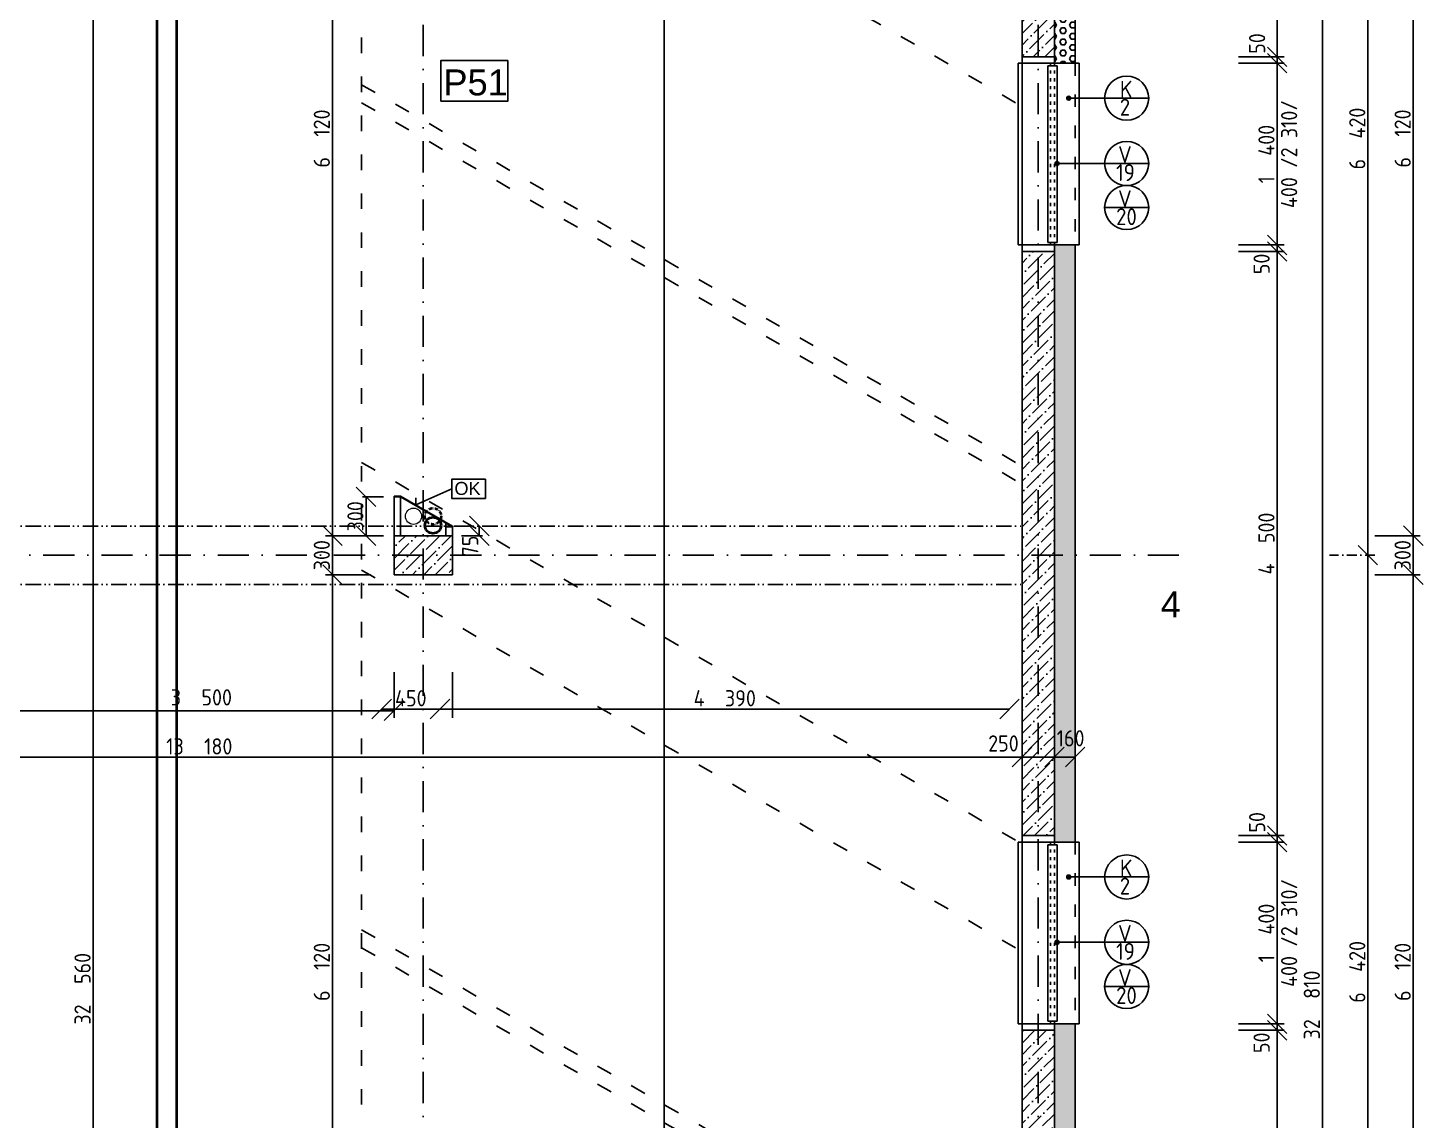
# Model space of a CAD drawing. Extents: x 4511820 to 5180432, y -1526536 to -944957.
# Drawn here: x 5033009 to 5043762, y -1416290 to -1407876 of the extents above; entities that cross this region are included whole.
import ezdxf

# ---------------------------------------------------------------- set-up
doc = ezdxf.new("R2010")
doc.units = 0
doc.header["$MEASUREMENT"] = 0
for name, pattern in [('ACAD_ISO03W100', [30, 12, -18]), ('ACAD_ISO12W100', [22, 12, -3, 0.5, -3, 0.5, -3]), ('BODKOCIARKOVANA_3', [5.6, 3, -1.3, 0, -1.3])]:
    doc.linetypes.add(name, pattern=pattern)
doc.layers.get('0').update_dxf_attribs({"linetype": 'CONTINUOUS'})
doc.layers.get('Defpoints').update_dxf_attribs({"color": 61, "linetype": 'CONTINUOUS'})
for name, color, linetype in [('KÓTY', 4, 'CONTINUOUS'), ('MÚRY', 1, 'CONTINUOUS'), ('OKNÁ', 143, 'CONTINUOUS'), ('osi', 253, 'CONTINUOUS'), ('Plochy', 41, 'CONTINUOUS'), ('POPIS', 7, 'CONTINUOUS'), ('POZEMOK', 7, 'CONTINUOUS'), ('TENKÁ', 7, 'CONTINUOUS'), ('ŠRAFY', 82, 'CONTINUOUS')]:
    doc.layers.add(name, color=color, linetype=linetype)
doc.layers.add('zz-kanal-daždová', color=136, linetype='CONTINUOUS', lineweight=40)
doc.layers.add('zz-kanal-splaskova', color=37, linetype='CONTINUOUS', lineweight=18)
doc.styles.add('ARIAL', font='arial.ttf')
doc.styles.add('styl1', font='arial.ttf')
doc.styles.add('Style-Arial', font='arial.ttf')
doc.styles.add('STYLE1', font='isocp.shx')
doc.dimstyles.new('STANDARD-50', dxfattribs={"dimtxt": 125, "dimasz": 150, "dimexe": 10, "dimexo": 200, "dimgap": 20, "dimtad": 1, "dimdsep": 46, "dimlunit": 6, "dimtxsty": 'STYLE1', "dimblk1": 'OBLIQUE', "dimblk2": 'OBLIQUE', "dimsah": 1, "dimcen": 2.5, "dimse1": 1, "dimse2": 1, "dimadec": 0, "dimazin": 0, "dimtfac": 1, "dimtmove": 1, "dimatfit": 3, "dimldrblk": 'OBLIQUE', "dimfxl": 1, "dimtolj": 1, "dimtzin": 0, "dimarcsym": 0})
pattern_1 = [(45, (584112, 0), (33.1456304, 121.533978), [156.25, -31.25, 0, -31.25])]
pattern_2 = [(0, (9e-09, -175781), (0, 43.3012702), [25, -50]), (120, (9e-09, -175781), (-37.5, -21.6506351), [25, -50]), (60, (25, -175781), (-37.5, 21.6506351), [25, -50])]

# ---------------------------------------------------------------- blocks, each defined once
blk = doc.blocks.new('_OBLIQUE')
at = {"color": 0, "linetype": 'ByBlock'}
blk.add_line((-0.5, -0.5), (0.5, 0.5), dxfattribs=at)
blk = doc.blocks.new('*D13439')
at = {"layer": 'Defpoints', "color": 0}
for p in [(5041881, -1405518), (5041881, -1411938), (5043337, -1411938)]:
    blk.add_point(p, dxfattribs=at)
at = {"layer": 'KÓTY', "color": 0, "lineweight": -2}
blk.add_line((5043337, -1405518), (5043337, -1411938), dxfattribs=at)
at = {"layer": 'KÓTY', "color": 0, "linetype": 'ByBlock', "lineweight": -2, "xscale": 150, "yscale": 150, "zscale": 150}
for p, rotation in [((5043337, -1405518), 90), ((5043337, -1411938), 270)]:
    blk.add_blockref('_OBLIQUE', p, dxfattribs=dict(at, rotation=rotation))
at = {"layer": 'KÓTY', "color": 0, "insert": (5043255, -1408728), "char_height": 125, "attachment_point": 5, "rotation": 90, "style": 'STYLE1'}
blk.add_mtext('\\A1;6ﾠ420', dxfattribs=at)
blk = doc.blocks.new('*D13440')
at = {"layer": 'Defpoints', "color": 0}
for p in [(5041881, -1411938), (5041881, -1418358), (5043337, -1418358)]:
    blk.add_point(p, dxfattribs=at)
at = {"layer": 'KÓTY', "color": 0, "lineweight": -2}
blk.add_line((5043337, -1411938), (5043337, -1418358), dxfattribs=at)
at = {"layer": 'KÓTY', "color": 0, "linetype": 'ByBlock', "lineweight": -2, "xscale": 150, "yscale": 150, "zscale": 150}
for p, rotation in [((5043337, -1411938), 90), ((5043337, -1418358), 270)]:
    blk.add_blockref('_OBLIQUE', p, dxfattribs=dict(at, rotation=rotation))
at = {"layer": 'KÓTY', "color": 0, "insert": (5043255, -1415148), "char_height": 125, "attachment_point": 5, "rotation": 90, "style": 'STYLE1'}
blk.add_mtext('\\A1;6ﾠ420', dxfattribs=at)
blk = doc.blocks.new('*D13444')
at = {"layer": 'Defpoints', "color": 0}
for p in [(5040921, -1398998), (5040921, -1431808), (5042987, -1431808)]:
    blk.add_point(p, dxfattribs=at)
at = {"layer": 'KÓTY', "color": 0, "lineweight": -2}
blk.add_line((5042987, -1398998), (5042987, -1431808), dxfattribs=at)
at = {"layer": 'KÓTY', "color": 0, "linetype": 'ByBlock', "lineweight": -2, "xscale": 150, "yscale": 150, "zscale": 150}
for p, rotation in [((5042987, -1398998), 90), ((5042987, -1431808), 270)]:
    blk.add_blockref('_OBLIQUE', p, dxfattribs=dict(at, rotation=rotation))
at = {"layer": 'KÓTY', "color": 0, "insert": (5042905, -1415403), "char_height": 125, "attachment_point": 5, "rotation": 90, "style": 'STYLE1'}
blk.add_mtext('\\A1;32ﾠ810', dxfattribs=at)
blk = doc.blocks.new('*D13446')
at = {"layer": 'Defpoints', "color": 0}
for p in [(5040541, -1405668), (5040541, -1411788), (5043687, -1411788)]:
    blk.add_point(p, dxfattribs=at)
at = {"layer": 'KÓTY', "color": 0, "lineweight": -2}
blk.add_line((5043687, -1405668), (5043687, -1411788), dxfattribs=at)
at = {"layer": 'KÓTY', "color": 0, "linetype": 'ByBlock', "lineweight": -2, "xscale": 150, "yscale": 150, "zscale": 150}
for p, rotation in [((5043687, -1405668), 90), ((5043687, -1411788), 270)]:
    blk.add_blockref('_OBLIQUE', p, dxfattribs=dict(at, rotation=rotation))
at = {"layer": 'KÓTY', "color": 0, "insert": (5043605, -1408728), "char_height": 125, "attachment_point": 5, "rotation": 90, "style": 'STYLE1'}
blk.add_mtext('\\A1;6ﾠ120', dxfattribs=at)
blk = doc.blocks.new('*D13447')
at = {"layer": 'Defpoints', "color": 0}
for p in [(5040541, -1411788), (5040541, -1412088), (5043687, -1412088)]:
    blk.add_point(p, dxfattribs=at)
at = {"layer": 'KÓTY', "color": 0, "lineweight": -2}
blk.add_line((5043687, -1411788), (5043687, -1412088), dxfattribs=at)
at = {"layer": 'KÓTY', "color": 0, "linetype": 'ByBlock', "lineweight": -2, "xscale": 150, "yscale": 150, "zscale": 150}
for p, rotation in [((5043687, -1411788), 90), ((5043687, -1412088), 270)]:
    blk.add_blockref('_OBLIQUE', p, dxfattribs=dict(at, rotation=rotation))
at = {"layer": 'KÓTY', "color": 0, "insert": (5043605, -1411938), "char_height": 125, "attachment_point": 5, "rotation": 90, "style": 'STYLE1'}
blk.add_mtext('\\A1;300', dxfattribs=at)
blk = doc.blocks.new('*D13448')
at = {"layer": 'Defpoints', "color": 0}
for p in [(5040541, -1412088), (5040541, -1418208), (5043687, -1418208)]:
    blk.add_point(p, dxfattribs=at)
at = {"layer": 'KÓTY', "color": 0, "lineweight": -2}
blk.add_line((5043687, -1412088), (5043687, -1418208), dxfattribs=at)
at = {"layer": 'KÓTY', "color": 0, "linetype": 'ByBlock', "lineweight": -2, "xscale": 150, "yscale": 150, "zscale": 150}
for p, rotation in [((5043687, -1412088), 90), ((5043687, -1418208), 270)]:
    blk.add_blockref('_OBLIQUE', p, dxfattribs=dict(at, rotation=rotation))
at = {"layer": 'KÓTY', "color": 0, "insert": (5043605, -1415148), "char_height": 125, "attachment_point": 5, "rotation": 90, "style": 'STYLE1'}
blk.add_mtext('\\A1;6ﾠ120', dxfattribs=at)
blk = doc.blocks.new('*D13457')
at = {"layer": 'Defpoints', "color": 0}
for p in [(5040921, -1415598), (5042637, -1415598), (5040921, -1420098)]:
    blk.add_point(p, dxfattribs=at)
at = {"layer": 'KÓTY', "color": 0, "lineweight": -2}
blk.add_line((5042637, -1420098), (5042637, -1415598), dxfattribs=at)
at = {"layer": 'KÓTY', "color": 0, "linetype": 'ByBlock', "lineweight": -2, "xscale": 150, "yscale": 150, "zscale": 150}
for p, rotation in [((5042637, -1415598), 90), ((5042637, -1420098), 270)]:
    blk.add_blockref('_OBLIQUE', p, dxfattribs=dict(at, rotation=rotation))
at = {"layer": 'KÓTY', "color": 0, "insert": (5042555, -1417848), "char_height": 125, "attachment_point": 5, "rotation": 90, "style": 'STYLE1'}
blk.add_mtext('\\A1;4ﾠ500', dxfattribs=at)
blk = doc.blocks.new('*D13458')
at = {"layer": 'Defpoints', "color": 0}
for p in [(5040921, -1414148), (5042637, -1414148), (5040921, -1415548)]:
    blk.add_point(p, dxfattribs=at)
at = {"layer": 'KÓTY', "color": 0, "lineweight": -2}
blk.add_line((5042637, -1415548), (5042637, -1414148), dxfattribs=at)
at = {"layer": 'KÓTY', "color": 0, "linetype": 'ByBlock', "lineweight": -2, "xscale": 150, "yscale": 150, "zscale": 150}
for p, rotation in [((5042637, -1414148), 90), ((5042637, -1415548), 270)]:
    blk.add_blockref('_OBLIQUE', p, dxfattribs=dict(at, rotation=rotation))
at = {"layer": 'KÓTY', "color": 0, "insert": (5042555, -1414848), "char_height": 125, "attachment_point": 5, "rotation": 90, "style": 'STYLE1'}
blk.add_mtext('\\A1;1ﾠ400', dxfattribs=at)
blk = doc.blocks.new('*D13459')
at = {"layer": 'Defpoints', "color": 0}
for p in [(5040921, -1409598), (5042637, -1409598), (5040921, -1414098)]:
    blk.add_point(p, dxfattribs=at)
at = {"layer": 'KÓTY', "color": 0, "lineweight": -2}
blk.add_line((5042637, -1414098), (5042637, -1409598), dxfattribs=at)
at = {"layer": 'KÓTY', "color": 0, "linetype": 'ByBlock', "lineweight": -2, "xscale": 150, "yscale": 150, "zscale": 150}
for p, rotation in [((5042637, -1409598), 90), ((5042637, -1414098), 270)]:
    blk.add_blockref('_OBLIQUE', p, dxfattribs=dict(at, rotation=rotation))
at = {"layer": 'KÓTY', "color": 0, "insert": (5042555, -1411848), "char_height": 125, "attachment_point": 5, "rotation": 90, "style": 'STYLE1'}
blk.add_mtext('\\A1;4ﾠ500', dxfattribs=at)
blk = doc.blocks.new('*D13460')
at = {"layer": 'Defpoints', "color": 0}
for p in [(5040921, -1408148), (5042637, -1408148), (5040921, -1409548)]:
    blk.add_point(p, dxfattribs=at)
at = {"layer": 'KÓTY', "color": 0, "lineweight": -2}
blk.add_line((5042637, -1409548), (5042637, -1408148), dxfattribs=at)
at = {"layer": 'KÓTY', "color": 0, "linetype": 'ByBlock', "lineweight": -2, "xscale": 150, "yscale": 150, "zscale": 150}
for p, rotation in [((5042637, -1408148), 90), ((5042637, -1409548), 270)]:
    blk.add_blockref('_OBLIQUE', p, dxfattribs=dict(at, rotation=rotation))
at = {"layer": 'KÓTY', "color": 0, "insert": (5042555, -1408848), "char_height": 125, "attachment_point": 5, "rotation": 90, "style": 'STYLE1'}
blk.add_mtext('\\A1;1ﾠ400', dxfattribs=at)
blk = doc.blocks.new('*D13461')
at = {"layer": 'Defpoints', "color": 0}
for p in [(5040921, -1405368), (5042637, -1405368), (5040921, -1408098)]:
    blk.add_point(p, dxfattribs=at)
at = {"layer": 'KÓTY', "color": 0, "lineweight": -2}
blk.add_line((5042637, -1408098), (5042637, -1405368), dxfattribs=at)
at = {"layer": 'KÓTY', "color": 0, "linetype": 'ByBlock', "lineweight": -2, "xscale": 150, "yscale": 150, "zscale": 150}
for p, rotation in [((5042637, -1405368), 90), ((5042637, -1408098), 270)]:
    blk.add_blockref('_OBLIQUE', p, dxfattribs=dict(at, rotation=rotation))
at = {"layer": 'KÓTY', "color": 0, "insert": (5042555, -1406733), "char_height": 125, "attachment_point": 5, "rotation": 90, "style": 'STYLE1'}
blk.add_mtext('\\A1;2ﾠ730', dxfattribs=at)
blk = doc.blocks.new('*D13466')
at = {"layer": 'Defpoints', "color": 0}
for p in [(5040921, -1408098), (5040921, -1408148), (5042637, -1408148)]:
    blk.add_point(p, dxfattribs=at)
at = {"layer": 'KÓTY', "color": 0, "lineweight": -2}
blk.add_line((5042637, -1408098), (5042637, -1408148), dxfattribs=at)
at = {"layer": 'KÓTY', "color": 0, "linetype": 'ByBlock', "lineweight": -2, "xscale": 150, "yscale": 150, "zscale": 150}
for p, rotation in [((5042637, -1408098), 90), ((5042637, -1408148), 270)]:
    blk.add_blockref('_OBLIQUE', p, dxfattribs=dict(at, rotation=rotation))
at = {"layer": 'KÓTY', "color": 0, "insert": (5042483, -1407996), "char_height": 125, "attachment_point": 5, "rotation": 90, "style": 'STYLE1'}
blk.add_mtext('\\A1;50', dxfattribs=at)
blk = doc.blocks.new('*D13467')
at = {"layer": 'Defpoints', "color": 0}
for p in [(5040921, -1409548), (5040921, -1409598), (5042637, -1409598)]:
    blk.add_point(p, dxfattribs=at)
at = {"layer": 'KÓTY', "color": 0, "lineweight": -2}
blk.add_line((5042637, -1409548), (5042637, -1409598), dxfattribs=at)
at = {"layer": 'KÓTY', "color": 0, "linetype": 'ByBlock', "lineweight": -2, "xscale": 150, "yscale": 150, "zscale": 150}
for p, rotation in [((5042637, -1409548), 90), ((5042637, -1409598), 270)]:
    blk.add_blockref('_OBLIQUE', p, dxfattribs=dict(at, rotation=rotation))
at = {"layer": 'KÓTY', "color": 0, "insert": (5042518, -1409694), "char_height": 125, "attachment_point": 5, "rotation": 90, "style": 'STYLE1'}
blk.add_mtext('\\A1;50', dxfattribs=at)
blk = doc.blocks.new('*D13468')
at = {"layer": 'Defpoints', "color": 0}
for p in [(5040921, -1414098), (5040921, -1414148), (5042637, -1414148)]:
    blk.add_point(p, dxfattribs=at)
at = {"layer": 'KÓTY', "color": 0, "lineweight": -2}
blk.add_line((5042637, -1414098), (5042637, -1414148), dxfattribs=at)
at = {"layer": 'KÓTY', "color": 0, "linetype": 'ByBlock', "lineweight": -2, "xscale": 150, "yscale": 150, "zscale": 150}
for p, rotation in [((5042637, -1414098), 90), ((5042637, -1414148), 270)]:
    blk.add_blockref('_OBLIQUE', p, dxfattribs=dict(at, rotation=rotation))
at = {"layer": 'KÓTY', "color": 0, "insert": (5042483, -1413996), "char_height": 125, "attachment_point": 5, "rotation": 90, "style": 'STYLE1'}
blk.add_mtext('\\A1;50', dxfattribs=at)
blk = doc.blocks.new('*D13469')
at = {"layer": 'Defpoints', "color": 0}
for p in [(5040921, -1415548), (5040921, -1415598), (5042637, -1415598)]:
    blk.add_point(p, dxfattribs=at)
at = {"layer": 'KÓTY', "color": 0, "lineweight": -2}
blk.add_line((5042637, -1415548), (5042637, -1415598), dxfattribs=at)
at = {"layer": 'KÓTY', "color": 0, "linetype": 'ByBlock', "lineweight": -2, "xscale": 150, "yscale": 150, "zscale": 150}
for p, rotation in [((5042637, -1415548), 90), ((5042637, -1415598), 270)]:
    blk.add_blockref('_OBLIQUE', p, dxfattribs=dict(at, rotation=rotation))
at = {"layer": 'KÓTY', "color": 0, "insert": (5042518, -1415694), "char_height": 125, "attachment_point": 5, "rotation": 90, "style": 'STYLE1'}
blk.add_mtext('\\A1;50', dxfattribs=at)
blk = doc.blocks.new('*D21677')
at = {"layer": 'Defpoints', "color": 0}
for p in [(5027491, -1411104), (5040671, -1411029), (5027491, -1413493)]:
    blk.add_point(p, dxfattribs=at)
at = {"layer": 'KÓTY', "color": 0, "lineweight": -2}
blk.add_line((5040671, -1413493), (5027491, -1413493), dxfattribs=at)
at = {"layer": 'KÓTY', "color": 0, "linetype": 'ByBlock', "lineweight": -2, "xscale": 150, "yscale": 150, "zscale": 150, "rotation": 180}
blk.add_blockref('_OBLIQUE', (5027491, -1413493), dxfattribs=at)
at = {"layer": 'KÓTY', "color": 0, "linetype": 'ByBlock', "lineweight": -2, "xscale": 150, "yscale": 150, "zscale": 150}
blk.add_blockref('_OBLIQUE', (5040671, -1413493), dxfattribs=at)
at = {"layer": 'KÓTY', "color": 0, "insert": (5034330, -1413411), "char_height": 125, "attachment_point": 5, "style": 'STYLE1'}
blk.add_mtext('\\A1;13ﾠ180', dxfattribs=at)
blk = doc.blocks.new('*D21678')
at = {"layer": 'Defpoints', "color": 0}
for p in [(5036185, -1411350), (5040575, -1411350), (5040575, -1413123)]:
    blk.add_point(p, dxfattribs=at)
at = {"layer": 'KÓTY', "color": 0, "lineweight": -2}
blk.add_line((5036185, -1413123), (5040575, -1413123), dxfattribs=at)
at = {"layer": 'KÓTY', "color": 0, "linetype": 'ByBlock', "lineweight": -2, "xscale": 150, "yscale": 150, "zscale": 150, "rotation": 180}
blk.add_blockref('_OBLIQUE', (5036185, -1413123), dxfattribs=at)
at = {"layer": 'KÓTY', "color": 0, "linetype": 'ByBlock', "lineweight": -2, "xscale": 150, "yscale": 150, "zscale": 150}
blk.add_blockref('_OBLIQUE', (5040575, -1413123), dxfattribs=at)
at = {"layer": 'KÓTY', "color": 0, "insert": (5038380, -1413040), "char_height": 125, "attachment_point": 5, "style": 'STYLE1'}
blk.add_mtext('\\A1;4ﾠ390', dxfattribs=at)
blk = doc.blocks.new('*D21679')
at = {"layer": 'Defpoints', "color": 0}
for p in [(5035735, -1411350), (5036185, -1411350), (5035735, -1413123)]:
    blk.add_point(p, dxfattribs=at)
at = {"layer": 'KÓTY', "color": 0, "lineweight": -2}
blk.add_line((5036185, -1413123), (5035735, -1413123), dxfattribs=at)
at = {"layer": 'KÓTY', "color": 0, "linetype": 'ByBlock', "lineweight": -2, "xscale": 150, "yscale": 150, "zscale": 150, "rotation": 180}
blk.add_blockref('_OBLIQUE', (5035735, -1413123), dxfattribs=at)
at = {"layer": 'KÓTY', "color": 0, "linetype": 'ByBlock', "lineweight": -2, "xscale": 150, "yscale": 150, "zscale": 150}
blk.add_blockref('_OBLIQUE', (5036185, -1413123), dxfattribs=at)
at = {"layer": 'KÓTY', "color": 0, "insert": (5035960, -1413040), "char_height": 125, "attachment_point": 5, "style": 'STYLE1'}
blk.add_mtext('\\A1;450', dxfattribs=at)
blk = doc.blocks.new('*D21680')
at = {"layer": 'Defpoints', "color": 0}
for p in [(5032331, -1411364), (5035831, -1411364), (5035831, -1413136)]:
    blk.add_point(p, dxfattribs=at)
at = {"layer": 'KÓTY', "color": 0, "lineweight": -2}
blk.add_line((5032331, -1413136), (5035831, -1413136), dxfattribs=at)
at = {"layer": 'KÓTY', "color": 0, "linetype": 'ByBlock', "lineweight": -2, "xscale": 150, "yscale": 150, "zscale": 150, "rotation": 180}
blk.add_blockref('_OBLIQUE', (5032331, -1413136), dxfattribs=at)
at = {"layer": 'KÓTY', "color": 0, "linetype": 'ByBlock', "lineweight": -2, "xscale": 150, "yscale": 150, "zscale": 150}
blk.add_blockref('_OBLIQUE', (5035831, -1413136), dxfattribs=at)
at = {"layer": 'KÓTY', "color": 0, "insert": (5034346, -1413033), "char_height": 125, "attachment_point": 5, "style": 'STYLE1'}
blk.add_mtext('\\A1;3ﾠ500', dxfattribs=at)
blk = doc.blocks.new('*D21685')
at = {"layer": 'Defpoints', "color": 0}
for p in [(5040671, -1413493), (5040921, -1413493), (5040921, -1413493)]:
    blk.add_point(p, dxfattribs=at)
at = {"layer": 'KÓTY', "color": 0, "lineweight": -2}
blk.add_line((5040671, -1413493), (5040921, -1413493), dxfattribs=at)
at = {"layer": 'KÓTY', "color": 0, "linetype": 'ByBlock', "lineweight": -2, "xscale": 150, "yscale": 150, "zscale": 150, "rotation": 180}
blk.add_blockref('_OBLIQUE', (5040671, -1413493), dxfattribs=at)
at = {"layer": 'KÓTY', "color": 0, "linetype": 'ByBlock', "lineweight": -2, "xscale": 150, "yscale": 150, "zscale": 150}
blk.add_blockref('_OBLIQUE', (5040921, -1413493), dxfattribs=at)
at = {"layer": 'KÓTY', "color": 0, "insert": (5040528, -1413388), "char_height": 125, "attachment_point": 5, "style": 'STYLE1'}
blk.add_mtext('\\A1;250', dxfattribs=at)
blk = doc.blocks.new('*D21686')
at = {"layer": 'Defpoints', "color": 0}
for p in [(5040921, -1413493), (5041081, -1413493), (5041081, -1413493)]:
    blk.add_point(p, dxfattribs=at)
at = {"layer": 'KÓTY', "color": 0, "lineweight": -2}
blk.add_line((5040921, -1413493), (5041081, -1413493), dxfattribs=at)
at = {"layer": 'KÓTY', "color": 0, "linetype": 'ByBlock', "lineweight": -2, "xscale": 150, "yscale": 150, "zscale": 150, "rotation": 180}
blk.add_blockref('_OBLIQUE', (5040921, -1413493), dxfattribs=at)
at = {"layer": 'KÓTY', "color": 0, "linetype": 'ByBlock', "lineweight": -2, "xscale": 150, "yscale": 150, "zscale": 150}
blk.add_blockref('_OBLIQUE', (5041081, -1413493), dxfattribs=at)
at = {"layer": 'KÓTY', "color": 0, "insert": (5041045.5, -1413348.5), "char_height": 125, "attachment_point": 5, "style": 'STYLE1'}
blk.add_mtext('\\A1;160', dxfattribs=at)
blk = doc.blocks.new('*D21689')
at = {"layer": 'Defpoints', "color": 0}
for p in [(5038656, -1405668), (5037913, -1431558), (5038656, -1431558)]:
    blk.add_point(p, dxfattribs=at)
at = {"layer": 'KÓTY', "color": 0, "lineweight": -2}
blk.add_line((5037913, -1405668), (5037913, -1431558), dxfattribs=at)
at = {"layer": 'KÓTY', "color": 0, "linetype": 'ByBlock', "lineweight": -2, "xscale": 150, "yscale": 150, "zscale": 150}
for p, rotation in [((5037913, -1405668), 90), ((5037913, -1431558), 270)]:
    blk.add_blockref('_OBLIQUE', p, dxfattribs=dict(at, rotation=rotation))
at = {"layer": 'KÓTY', "color": 0, "insert": (5037830, -1418613), "char_height": 125, "attachment_point": 5, "rotation": 90, "style": 'STYLE1'}
blk.add_mtext('\\A1;25ﾠ890', dxfattribs=at)
blk = doc.blocks.new('*D21747')
at = {"layer": 'Defpoints', "color": 0}
for p in [(5036566, -1405668), (5035357, -1411788), (5036566, -1411788)]:
    blk.add_point(p, dxfattribs=at)
at = {"layer": 'KÓTY', "color": 0, "lineweight": -2}
blk.add_line((5035357, -1405668), (5035357, -1411788), dxfattribs=at)
at = {"layer": 'KÓTY', "color": 0, "linetype": 'ByBlock', "lineweight": -2, "xscale": 150, "yscale": 150, "zscale": 150}
for p, rotation in [((5035357, -1405668), 90), ((5035357, -1411788), 270)]:
    blk.add_blockref('_OBLIQUE', p, dxfattribs=dict(at, rotation=rotation))
at = {"layer": 'KÓTY', "color": 0, "insert": (5035274, -1408728), "char_height": 125, "attachment_point": 5, "rotation": 90, "style": 'STYLE1'}
blk.add_mtext('\\A1;6ﾠ120', dxfattribs=at)
blk = doc.blocks.new('*D21751')
at = {"layer": 'Defpoints', "color": 0}
for p in [(5035831, -1411788), (5035357, -1412088), (5035831, -1412088)]:
    blk.add_point(p, dxfattribs=at)
at = {"layer": 'KÓTY', "color": 0, "lineweight": -2}
blk.add_line((5035357, -1411788), (5035357, -1412088), dxfattribs=at)
at = {"layer": 'KÓTY', "color": 0, "linetype": 'ByBlock', "lineweight": -2, "xscale": 150, "yscale": 150, "zscale": 150}
for p, rotation in [((5035357, -1411788), 90), ((5035357, -1412088), 270)]:
    blk.add_blockref('_OBLIQUE', p, dxfattribs=dict(at, rotation=rotation))
at = {"layer": 'KÓTY', "color": 0, "insert": (5035274, -1411938), "char_height": 125, "attachment_point": 5, "rotation": 90, "style": 'STYLE1'}
blk.add_mtext('\\A1;300', dxfattribs=at)
blk = doc.blocks.new('*D21752')
at = {"layer": 'Defpoints', "color": 0}
for p in [(5035831, -1412088), (5035357, -1418208), (5035831, -1418208)]:
    blk.add_point(p, dxfattribs=at)
at = {"layer": 'KÓTY', "color": 0, "lineweight": -2}
blk.add_line((5035357, -1412088), (5035357, -1418208), dxfattribs=at)
at = {"layer": 'KÓTY', "color": 0, "linetype": 'ByBlock', "lineweight": -2, "xscale": 150, "yscale": 150, "zscale": 150}
for p, rotation in [((5035357, -1412088), 90), ((5035357, -1418208), 270)]:
    blk.add_blockref('_OBLIQUE', p, dxfattribs=dict(at, rotation=rotation))
at = {"layer": 'KÓTY', "color": 0, "insert": (5035274, -1415148), "char_height": 125, "attachment_point": 5, "rotation": 90, "style": 'STYLE1'}
blk.add_mtext('\\A1;6ﾠ120', dxfattribs=at)
blk = doc.blocks.new('*D21768')
at = {"layer": 'Defpoints', "color": 0}
for p in [(5034056, -1398998), (5033512, -1431558), (5034031, -1431558)]:
    blk.add_point(p, dxfattribs=at)
at = {"layer": 'KÓTY', "color": 0, "lineweight": -2}
blk.add_line((5033512, -1398998), (5033512, -1431558), dxfattribs=at)
at = {"layer": 'KÓTY', "color": 0, "linetype": 'ByBlock', "lineweight": -2, "xscale": 150, "yscale": 150, "zscale": 150}
for p, rotation in [((5033512, -1398998), 90), ((5033512, -1431558), 270)]:
    blk.add_blockref('_OBLIQUE', p, dxfattribs=dict(at, rotation=rotation))
at = {"layer": 'KÓTY', "color": 0, "insert": (5033430, -1415278), "char_height": 125, "attachment_point": 5, "rotation": 90, "style": 'STYLE1'}
blk.add_mtext('\\A1;32ﾠ560', dxfattribs=at)
blk = doc.blocks.new('*D55322')
at = {"layer": 'Defpoints', "color": 0}
for p in [(5036281, -1411713), (5036281, -1411788), (5036488, -1411788)]:
    blk.add_point(p, dxfattribs=at)
at = {"layer": 'KÓTY', "color": 0, "lineweight": -2}
blk.add_line((5036488, -1411713), (5036488, -1411788), dxfattribs=at)
at = {"layer": 'KÓTY', "color": 0, "linetype": 'ByBlock', "lineweight": -2, "xscale": 150, "yscale": 150, "zscale": 150}
for p, rotation in [((5036488, -1411713), 90), ((5036488, -1411788), 270)]:
    blk.add_blockref('_OBLIQUE', p, dxfattribs=dict(at, rotation=rotation))
at = {"layer": 'KÓTY', "color": 0, "insert": (5036418, -1411867), "char_height": 125, "attachment_point": 5, "rotation": 90, "style": 'STYLE1'}
blk.add_mtext('\\A1;75', dxfattribs=at)
blk = doc.blocks.new('*D55323')
at = {"layer": 'Defpoints', "color": 0}
for p in [(5035922, -1411488), (5035615, -1411788), (5035922, -1411788)]:
    blk.add_point(p, dxfattribs=at)
at = {"layer": 'KÓTY', "color": 0, "lineweight": -2}
blk.add_line((5035615, -1411488), (5035615, -1411788), dxfattribs=at)
at = {"layer": 'KÓTY', "color": 0, "linetype": 'ByBlock', "lineweight": -2, "xscale": 150, "yscale": 150, "zscale": 150}
for p, rotation in [((5035615, -1411488), 90), ((5035615, -1411788), 270)]:
    blk.add_blockref('_OBLIQUE', p, dxfattribs=dict(at, rotation=rotation))
at = {"layer": 'KÓTY', "color": 0, "insert": (5035533, -1411638), "char_height": 125, "attachment_point": 5, "rotation": 90, "style": 'STYLE1'}
blk.add_mtext('\\A1;300', dxfattribs=at)

msp = doc.modelspace()

# ---------------------------------------------------------------- hatches: boundary and pattern name
at = {"layer": 'TENKÁ'}
h = msp.add_hatch(color=256, dxfattribs=at)
h.dxf.hatch_style = 1
h.paths.add_polyline_path([(5041045.827, -1408416.814, 2.414213562), (5041030.827, -1408431.814, 0.414213562)])
h = msp.add_hatch(color=256, dxfattribs=at)
h.dxf.hatch_style = 1
h.paths.add_polyline_path([(5040956, -1408920.047, 2.414213563), (5040941, -1408935.047, 0.414213562)])
h = msp.add_hatch(color=256, dxfattribs=at)
h.dxf.hatch_style = 1
h.paths.add_polyline_path([(5035881, -1411482.517), (5035881, -1411487.517), (5035836, -1411487.517), (5035836, -1411532.517), (5035831, -1411532.517), (5035831, -1411482.517)])
h = msp.add_hatch(color=256, dxfattribs=at)
h.dxf.hatch_style = 1
h.paths.add_polyline_path([(5036231, -1411713.341), (5036231, -1411718.341), (5036276, -1411718.341), (5036276, -1411763.341), (5036281, -1411763.341), (5036281, -1411713.341)])
h = msp.add_hatch(color=256, dxfattribs=at)
h.dxf.hatch_style = 1
h.paths.add_polyline_path([(5041045.827, -1414416.814, 2.414213562), (5041030.827, -1414431.814, 0.414213562)])
h = msp.add_hatch(color=256, dxfattribs=at)
h.dxf.hatch_style = 1
h.paths.add_polyline_path([(5040956, -1414920.047, 2.414213563), (5040941, -1414935.047, 0.414213562)])
at = {"layer": 'ŠRAFY'}
h = msp.add_hatch(dxfattribs=at)
h.set_pattern_fill('HEX', color=256, scale=200)
h.set_pattern_definition(pattern_2)
h.paths.add_polyline_path([(5040921, -1405368.048), (5040921, -1405668.048), (5040921, -1408098.048), (5040921, -1408148.048), (5040961, -1408148.048), (5041081, -1408148.048), (5041081, -1405328.048), (5039981, -1405328.048), (5039981, -1405368.048)])
h = msp.add_hatch(dxfattribs=at)
h.set_pattern_fill('ANSI36', color=256, scale=500)
h.set_pattern_definition(pattern_1)
h.paths.add_polyline_path([(5040921, -1408098.048), (5040921, -1405668.048), (5040671, -1405668.048), (5040671, -1408098.048)])
h = msp.add_hatch(dxfattribs=at)
h.set_pattern_fill('ANSI36', color=256, scale=500)
h.set_pattern_definition(pattern_1)
h.paths.add_polyline_path([(5040671, -1414098.048), (5040921, -1414098.048), (5040921, -1409598.048), (5040671, -1409598.048), (5040671, -1411713.048), (5040671, -1412163.048), (5040671, -1412503.828)])
h = msp.add_hatch(dxfattribs=at)
h.set_pattern_fill('HEX', color=256, scale=200)
h.set_pattern_definition(pattern_2)
h.paths.add_polyline_path([(5040921, -1414098.048), (5040921, -1414148.048), (5040961, -1414148.048), (5041081, -1414148.048), (5041081, -1409548.048), (5040961, -1409548.048), (5040921, -1409548.048), (5040921, -1409598.048)])
h.paths.add_polyline_path([(5040914.201, -1413223.5), (5041176.799, -1413223.5), (5041176.799, -1413473.5), (5040914.201, -1413473.5)], flags=9)
h = msp.add_hatch(dxfattribs=at)
h.set_pattern_fill('ANSI36', color=256, scale=500)
h.set_pattern_definition(pattern_1)
h.paths.add_polyline_path([(5035831, -1412088.048), (5036281, -1412088.048), (5036281, -1411788.048), (5036201, -1411788.048), (5035911, -1411788.048), (5035831, -1411788.048)])
h = msp.add_hatch(dxfattribs=at)
h.set_pattern_fill('ANSI36', color=256, scale=500)
h.set_pattern_definition(pattern_1)
h.paths.add_polyline_path([(5040671, -1420098.048), (5040921, -1420098.048), (5040921, -1415598.048), (5040671, -1415598.048), (5040671, -1416019.23), (5040671, -1418133.048), (5040671, -1418583.048), (5040671, -1419021.452)])
h = msp.add_hatch(dxfattribs=at)
h.set_pattern_fill('HEX', color=256, scale=200)
h.set_pattern_definition(pattern_2)
h.paths.add_polyline_path([(5040921, -1420148.048), (5040961, -1420148.048), (5041081, -1420148.048), (5041081, -1415548.048), (5040961, -1415548.048), (5040921, -1415548.048), (5040921, -1415598.048), (5040921, -1420098.048)])
h.paths.add_polyline_path([(5040914.201, -1419509.857), (5041176.799, -1419509.857), (5041176.799, -1419759.857), (5040914.201, -1419759.857)], flags=9)

# ---------------------------------------------------------------- linework, layer by layer
at = {"layer": 'KÓTY', "ltscale": 0.25}
for p, q in [((5042690.903, -1408098.048), (5042340.903, -1408098.048)), ((5042690.903, -1408148.048), (5042340.903, -1408148.048)), ((5042690.903, -1409548.048), (5042340.903, -1409548.048)), ((5042690.903, -1409598.048), (5042340.903, -1409598.048)), ((5043740.903, -1411788.048), (5043390.903, -1411788.048)), ((5043740.903, -1412088.048), (5043390.903, -1412088.048)), ((5042690.903, -1414098.048), (5042340.903, -1414098.048)), ((5042690.903, -1414148.048), (5042340.903, -1414148.048)), ((5042690.903, -1415548.048), (5042340.903, -1415548.048)), ((5042690.903, -1415598.048), (5042340.903, -1415598.048))]:
    msp.add_line(p, q, dxfattribs=at)
at = {"layer": 'KÓTY'}
for p, q in [((5035999.909, -1411548.966), (5036275.22, -1411426.524)), ((5035587.119, -1411488.048), (5035749.742, -1411488.048)), ((5035998.049, -1411495.057), (5035999.909, -1411548.966)), ((5035303.097, -1411788.048), (5035653.097, -1411788.048)), ((5035559.127, -1411788.048), (5035721.75, -1411788.048)), ((5035587.119, -1411788.048), (5035749.742, -1411788.048)), ((5036350.175, -1411788.457), (5036512.797, -1411788.457)), ((5036281, -1413189.903), (5036281, -1412839.903))]:
    msp.add_line(p, q, dxfattribs=at)
at = {"layer": 'KÓTY', "linetype": 'BODKOCIARKOVANA_3', "ltscale": 25}
msp.add_line((5043390.903, -1411938.048), (5043040.903, -1411938.048), dxfattribs=at)
at = {"layer": 'KÓTY', "ltscale": 25}
for p, q in [((5035303.097, -1412088.048), (5035653.097, -1412088.048)), ((5035831, -1413189.903), (5035831, -1412839.903))]:
    msp.add_line(p, q, dxfattribs=at)
at = {"layer": 'MÚRY'}
for p, q in [((5041081, -1405328.048), (5041081, -1408148.048)), ((5040671, -1405668.048), (5040671, -1408148.048)), ((5040671, -1408148.048), (5041081, -1408148.048)), ((5040671, -1409548.048), (5040671, -1414148.048)), ((5040671, -1409548.048), (5041081, -1409548.048)), ((5041081, -1409548.048), (5041081, -1414148.048)), ((5035831, -1411788.048), (5036281, -1411788.048)), ((5035831, -1412088.048), (5035831, -1411788.048)), ((5036281, -1411788.048), (5036281, -1412088.048)), ((5036281, -1412088.048), (5035831, -1412088.048)), ((5040671, -1414148.048), (5041081, -1414148.048)), ((5040671, -1415548.048), (5040671, -1420148.048)), ((5040671, -1415548.048), (5041081, -1415548.048)), ((5041081, -1415548.048), (5041081, -1420148.048))]:
    msp.add_line(p, q, dxfattribs=at)
at = {"layer": 'OKNÁ', "color": 8, "ltscale": 2}
for p, q in [((5040871, -1409528.048), (5040871, -1408168.048)), ((5040941, -1408168.048), (5040871, -1408168.048)), ((5040941, -1409528.048), (5040941, -1408168.048)), ((5040941, -1409528.048), (5040871, -1409528.048)), ((5040871, -1415528.048), (5040871, -1414168.048)), ((5040941, -1414168.048), (5040871, -1414168.048)), ((5040941, -1415528.048), (5040941, -1414168.048)), ((5040941, -1415528.048), (5040871, -1415528.048))]:
    msp.add_line(p, q, dxfattribs=at)
at = {"layer": 'OKNÁ', "color": 8, "linetype": 'ACAD_ISO03W100', "ltscale": 2}
for p, q in [((5040891, -1409548.048), (5040891, -1408148.048)), ((5040921, -1409548.048), (5040921, -1408148.048)), ((5040891, -1415548.048), (5040891, -1414148.048)), ((5040921, -1415548.048), (5040921, -1414148.048))]:
    msp.add_line(p, q, dxfattribs=at)
at = {"layer": 'osi', "linetype": 'BODKOCIARKOVANA_3', "ltscale": 80}
for p, q in [((5036056, -1396650.857), (5036056, -1434168.048)), ((5040796, -1396650.857), (5040796, -1434168.048)), ((5041881, -1411938.048), (4978211, -1411938.048))]:
    msp.add_line(p, q, dxfattribs=at)
at = {"layer": 'Plochy'}
msp.add_lwpolyline([(5027491, -1431558.048), (5040671, -1431558.048), (5040671, -1405668.048), (5035831, -1405668.048), (5035831, -1398948.048), (5032331, -1398948.048), (5032331, -1399248.048), (5031881, -1399248.048), (5031881, -1398948.048), (5028051, -1398948.048), (5028051, -1399548.048), (5028391, -1399548.048), (5028391, -1400448.048), (5027941, -1400448.048), (5027941, -1400748.048), (5027491, -1400748.048)], close=True, dxfattribs=at)
at = {"layer": 'POPIS', "color": 8, "ltscale": 0.25}
msp.add_lwpolyline([(5036708.5, -1408126.8), (5036192.1, -1408126.8), (5036192.1, -1408439), (5036708.5, -1408439)], close=True, dxfattribs=at)
at = {"layer": 'POZEMOK', "linetype": 'ACAD_ISO03W100', "ltscale": 10}
for p, q in [((5035581, -1397450.857), (5035581, -1431508.048)), ((5035581, -1405542.046), (5040671, -1408480.759)), ((5035581, -1408313.328), (5040671, -1411252.041)), ((5035581, -1408451.892), (5040671, -1411390.605)), ((5035581, -1411223.173), (5040671, -1414161.886)), ((5035581, -1412053.046), (5040671, -1414991.759)), ((5035581, -1414824.328), (5040671, -1417763.041)), ((5035581, -1414962.892), (5040671, -1417901.605))]:
    msp.add_line(p, q, dxfattribs=at)
at = {"layer": 'TENKÁ'}
for p, q in [((5040921, -1405368.048), (5040921, -1408148.048)), ((5040921, -1408098.048), (5040671, -1408098.048)), ((5040921, -1409598.048), (5040671, -1409598.048)), ((5040921, -1409548.048), (5040921, -1414148.048)), ((5035831, -1411788.048), (5035831, -1411482.517)), ((5035831, -1411482.517), (5035881, -1411482.517)), ((5035836, -1411487.517), (5035881, -1411487.517)), ((5035881, -1411788.048), (5035881, -1411482.517)), ((5035881, -1411482.517), (5036281, -1411713.457)), ((5035881, -1411488.29), (5036281, -1411719.23)), ((5036231, -1411788.048), (5036231, -1411690.363)), ((5036276, -1411713.341), (5036231, -1411713.341)), ((5036276, -1411718.341), (5036231, -1411718.341)), ((5036281, -1411788.048), (5036281, -1411713.457)), ((5040921, -1414098.048), (5040671, -1414098.048)), ((5040921, -1415598.048), (5040671, -1415598.048)), ((5040921, -1415548.048), (5040921, -1420148.048))]:
    msp.add_line(p, q, dxfattribs=at)
at = {"layer": 'TENKÁ', "ltscale": 0.25}
for p, q in [((5040641, -1408148.048), (5040641, -1409548.048)), ((5040671, -1408148.048), (5040641, -1408148.048)), ((5041081, -1408148.048), (5041111, -1408148.048)), ((5041111, -1408148.048), (5041111, -1409548.048)), ((5041015.827, -1408416.814), (5041307.729, -1408416.814)), ((5041647.729, -1408416.814), (5041307.729, -1408416.814)), ((5040926, -1408920.047), (5041307.729, -1408920.047)), ((5041647.729, -1408920.047), (5041307.729, -1408920.047)), ((5041647.729, -1409260.047), (5041307.729, -1409260.047)), ((5040671, -1409548.048), (5040641, -1409548.048)), ((5041081, -1409548.048), (5041111, -1409548.048)), ((5040641, -1414148.048), (5040641, -1415548.048)), ((5040671, -1414148.048), (5040641, -1414148.048)), ((5041081, -1414148.048), (5041111, -1414148.048)), ((5041111, -1414148.048), (5041111, -1415548.048)), ((5041015.827, -1414416.814), (5041307.729, -1414416.814)), ((5041647.729, -1414416.814), (5041307.729, -1414416.814)), ((5040926, -1414920.047), (5041307.729, -1414920.047)), ((5041647.729, -1414920.047), (5041307.729, -1414920.047)), ((5041647.729, -1415260.047), (5041307.729, -1415260.047)), ((5040671, -1415548.048), (5040641, -1415548.048)), ((5041081, -1415548.048), (5041111, -1415548.048))]:
    msp.add_line(p, q, dxfattribs=at)
at = {"layer": 'TENKÁ', "linetype": 'ACAD_ISO03W100', "ltscale": 8}
for p, q in [((5040671, -1408148.048), (5040671, -1409548.048)), ((5041081, -1408148.048), (5041081, -1409548.048)), ((5040671, -1414148.048), (5040671, -1415548.048)), ((5041081, -1414148.048), (5041081, -1415548.048))]:
    msp.add_line(p, q, dxfattribs=at)
at = {"layer": 'TENKÁ', "linetype": 'ACAD_ISO12W100', "ltscale": 10}
for p, q in [((5027491, -1411713.048), (5040671, -1411713.048)), ((5027491, -1412163.048), (5040671, -1412163.048))]:
    msp.add_line(p, q, dxfattribs=at)
at = {"layer": 'TENKÁ'}
msp.add_lwpolyline([(5036534.807, -1411352.743), (5036275.22, -1411352.743), (5036275.22, -1411500.306), (5036534.807, -1411500.306)], close=True, dxfattribs=at)
at = {"layer": 'TENKÁ', "ltscale": 0.25}
for centre in [(5041477.729, -1408416.814), (5041477.729, -1408920.047), (5041477.729, -1409260.047), (5041477.729, -1414416.814), (5041477.729, -1414920.047), (5041477.729, -1415260.047)]:
    msp.add_circle(centre, 170, dxfattribs=at)
at = {"layer": 'TENKÁ'}
for centre in [(5041030.827, -1408416.814), (5040941, -1408920.047), (5041030.827, -1414416.814), (5040941, -1414920.047)]:
    msp.add_circle(centre, 15, dxfattribs=at)
at = {"layer": 'zz-kanal-daždová'}
for p, q in [((5034006, -1431298.048), (5034006, -1399298.048)), ((5034156, -1431298.048), (5034156, -1399298.048))]:
    msp.add_line(p, q, dxfattribs=at)
at = {"layer": 'zz-kanal-daždová', "linetype": 'ACAD_ISO12W100', "ltscale": 2}
msp.add_circle((5036131, -1411638.048), 62.5, dxfattribs=at)
at = {"layer": 'zz-kanal-daždová'}
msp.add_circle((5036131, -1411708.048), 62.5, dxfattribs=at)
at = {"layer": 'zz-kanal-splaskova'}
msp.add_circle((5035981, -1411638.048), 62.5, dxfattribs=at)

# ---------------------------------------------------------------- texts
at = {"layer": 'KÓTY', "char_height": 125, "attachment_point": 5, "rotation": 90, "style": 'STYLE1'}
for insert in [(5042729.957, -1408848.048), (5042729.957, -1414848.048)]:
    msp.add_mtext('\\A1;400 /2 310/', dxfattribs=dict(at, insert=insert))
at = {"layer": 'POPIS', "color": 8, "ltscale": 0.25, "style": 'Style-Arial'}
msp.add_text('P51', height=200, dxfattribs=at).set_placement((5036210.966, -1408395.764))
at = {"layer": 'TENKÁ'}
for s, height, style, p in [('K', 130, 'STYLE1', (5041425.699, -1408413.314)), ('2', 130, 'STYLE1', (5041424.699, -1408551.95)), ('V', 130, 'STYLE1', (5041411.699, -1408916.547)), ('19', 130, 'STYLE1', (5041396.199, -1409055.184)), ('V', 130, 'STYLE1', (5041411.699, -1409256.547)), ('20', 130, 'STYLE1', (5041396.199, -1409395.184)), ('OK', 100, 'ARIAL', (5036296.13, -1411473.634)), ('K', 130, 'STYLE1', (5041425.699, -1414413.314)), ('2', 130, 'STYLE1', (5041424.699, -1414551.95)), ('V', 130, 'STYLE1', (5041411.699, -1414916.547)), ('19', 130, 'STYLE1', (5041396.199, -1415055.184)), ('V', 130, 'STYLE1', (5041411.699, -1415256.547)), ('20', 130, 'STYLE1', (5041396.199, -1415395.184))]:
    msp.add_text(s, height=height, dxfattribs=dict(at, style=style)).set_placement(p)
at = {"layer": 'TENKÁ', "ltscale": 0.25, "style": 'styl1'}
msp.add_text('4', height=200, dxfattribs=at).set_placement((5041740.054, -1412417.126))

# ---------------------------------------------------------------- dimensions: what is measured, and where the dimension line sits
at = {"layer": 'KÓTY'}
for base, p1, p2, picture, middle in [((5033512.5, -1431558.048), (5034056, -1398998.048), (5034031, -1431558.048), '*D21768', (5033429.957, -1415278.048)), ((5035356.5, -1411788.048), (5036565.903, -1405668.048), (5036565.903, -1411788.048), '*D21747', (5035273.957, -1408728.048)), ((5037913, -1431558.048), (5038656, -1405668.048), (5038656, -1431558.048), '*D21689', (5037830.457, -1418613.048)), ((5035615.112, -1411788.048), (5035921.572, -1411488.048), (5035921.572, -1411788.048), '*D55323', (5035532.612, -1411638.048)), ((5035356.5, -1412088.048), (5035831, -1411788.048), (5035831, -1412088.048), '*D21751', (5035274, -1411938.048)), ((5035356.5, -1418208.048), (5035831, -1412088.048), (5035831, -1418208.048), '*D21752', (5035273.957, -1415148.048))]:
    dim = msp.add_linear_dim(base=base, p1=p1, p2=p2, angle=90, dimstyle='STANDARD-50', override={"dimtxsty": 'STYLE1', "dimldrblk": 'OBLIQUE'}, dxfattribs=at)
    dim.commit()
    dim.dimension.update_dxf_attribs({"geometry": picture, "text_midpoint": middle})
for base, p1, p2, picture, middle in [((5042987.5, -1431808.048), (5040921, -1398998.048), (5040921, -1431808.048), '*D13444', (5042904.957, -1415403.048)), ((5042637.5, -1405368.048), (5040921, -1408098.048), (5040921, -1405368.048), '*D13461', (5042554.957, -1406733.048)), ((5043337.5, -1411938.048), (5041881, -1405518.048), (5041881, -1411938.048), '*D13439', (5043254.957, -1408728.048)), ((5043687.5, -1411788.048), (5040541, -1405668.048), (5040541, -1411788.048), '*D13446', (5043604.957, -1408728.048)), ((5042637.5, -1408148.048), (5040921, -1409548.048), (5040921, -1408148.048), '*D13460', (5042554.957, -1408848.048)), ((5042637.5, -1409598.048), (5040921, -1414098.048), (5040921, -1409598.048), '*D13459', (5042554.957, -1411848.048)), ((5043687.5, -1412088.048), (5040541, -1411788.048), (5040541, -1412088.048), '*D13447', (5043605, -1411938.048)), ((5043337.5, -1418358.048), (5041881, -1411938.048), (5041881, -1418358.048), '*D13440', (5043254.957, -1415148.048)), ((5043687.5, -1418208.048), (5040541, -1412088.048), (5040541, -1418208.048), '*D13448', (5043604.957, -1415148.048)), ((5042637.5, -1414148.048), (5040921, -1415548.048), (5040921, -1414148.048), '*D13458', (5042554.957, -1414848.048)), ((5042637.5, -1415598.048), (5040921, -1420098.048), (5040921, -1415598.048), '*D13457', (5042554.957, -1417848.048))]:
    dim = msp.add_linear_dim(base=base, p1=p1, p2=p2, angle=90, dimstyle='STANDARD-50', dxfattribs=at)
    dim.commit()
    dim.dimension.update_dxf_attribs({"geometry": picture, "text_midpoint": middle})
for base, p1, p2, angle, picture, middle, dimtype in [((5042637.5, -1408148.048), (5040921, -1408098.048), (5040921, -1408148.048), 90, '*D13466', (5042565.5, -1407996), 160), ((5042637.5, -1409598.048), (5040921, -1409548.048), (5040921, -1409598.048), 90, '*D13467', (5042600.5, -1409694), 160), ((5040921, -1413493), (5040671, -1413493), (5040921, -1413493), 0, '*D21685', (5040528, -1413470.5), 161), ((5041081, -1413493), (5040921, -1413493), (5041081, -1413493), 0, '*D21686', (5041045.5, -1413431), 161), ((5042637.5, -1414148.048), (5040921, -1414098.048), (5040921, -1414148.048), 90, '*D13468', (5042565.5, -1413996), 160), ((5042637.5, -1415598.048), (5040921, -1415548.048), (5040921, -1415598.048), 90, '*D13469', (5042600.5, -1415694), 160)]:
    dim = msp.add_linear_dim(base=base, p1=p1, p2=p2, angle=angle, dimstyle='STANDARD-50', dxfattribs=at)
    dim.commit()
    dim.dimension.update_dxf_attribs({"geometry": picture, "text_midpoint": middle, "dimtype": dimtype})
for base, p1, p2, picture, middle in [((5027491, -1413493), (5040671, -1411029.048), (5027491, -1411104.048), '*D21677', (5034330, -1413494)), ((5035831, -1413136.5), (5032331, -1411364.048), (5035831, -1411364.048), '*D21680', (5034346.5, -1413115.5))]:
    dim = msp.add_linear_dim(base=base, p1=p1, p2=p2, dimstyle='STANDARD-50', override={"dimtxsty": 'STYLE1', "dimldrblk": 'OBLIQUE'}, dxfattribs=at)
    dim.commit()
    dim.dimension.update_dxf_attribs({"geometry": picture, "text_midpoint": middle, "dimtype": 160})
for base, p2, picture, middle in [((5035734.909, -1413122.642), (5035734.909, -1411350.19), '*D21679', (5035959.909, -1413040.142)), ((5040574.909, -1413122.642), (5040574.909, -1411350.19), '*D21678', (5038379.909, -1413040.099))]:
    dim = msp.add_linear_dim(base=base, p1=(5036184.909, -1411350.19), p2=p2, dimstyle='STANDARD-50', override={"dimtxsty": 'STYLE1', "dimldrblk": 'OBLIQUE'}, dxfattribs=at)
    dim.commit()
    dim.dimension.update_dxf_attribs({"geometry": picture, "text_midpoint": middle})
dim = msp.add_linear_dim(base=(5036488.164, -1411788.457), p1=(5036281, -1411713.457), p2=(5036281, -1411788.457), angle=90, dimstyle='STANDARD-50', override={"dimtxsty": 'STYLE1', "dimldrblk": 'OBLIQUE'}, dxfattribs=at)
dim.commit()
dim.dimension.update_dxf_attribs({"geometry": '*D55322', "text_midpoint": (5036500.46, -1411866.844), "dimtype": 160})

doc.saveas('drawing.dxf')
